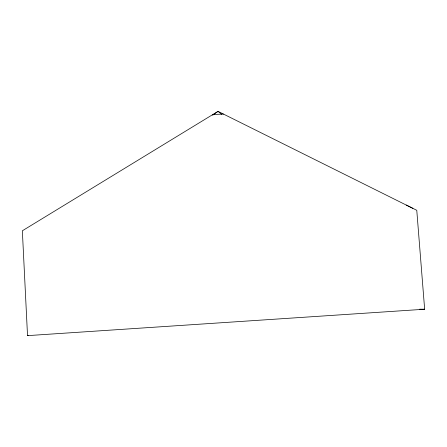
<?xml version="1.0" encoding="UTF-8"?>
<svg xmlns="http://www.w3.org/2000/svg" width="447" height="447" viewBox="0 0 447 447"><rect width="100%" height="100%" fill="white"/><g stroke="black" fill="none" stroke-linecap="round" stroke-linejoin="round"><path stroke-width="0.67" d="M212.638 115.22L218.024 111.364L412.872 208.352M221.645 114.298L218.024 111.364L22.35 230.786L27.524 335.636L28.133 335.295M27.524 335.636L424.65 309.229L416.772 210.297L406.222 205.044M212.917 114.482L223.494 114.091M419.683 309.184L424.65 309.229"/></g></svg>
